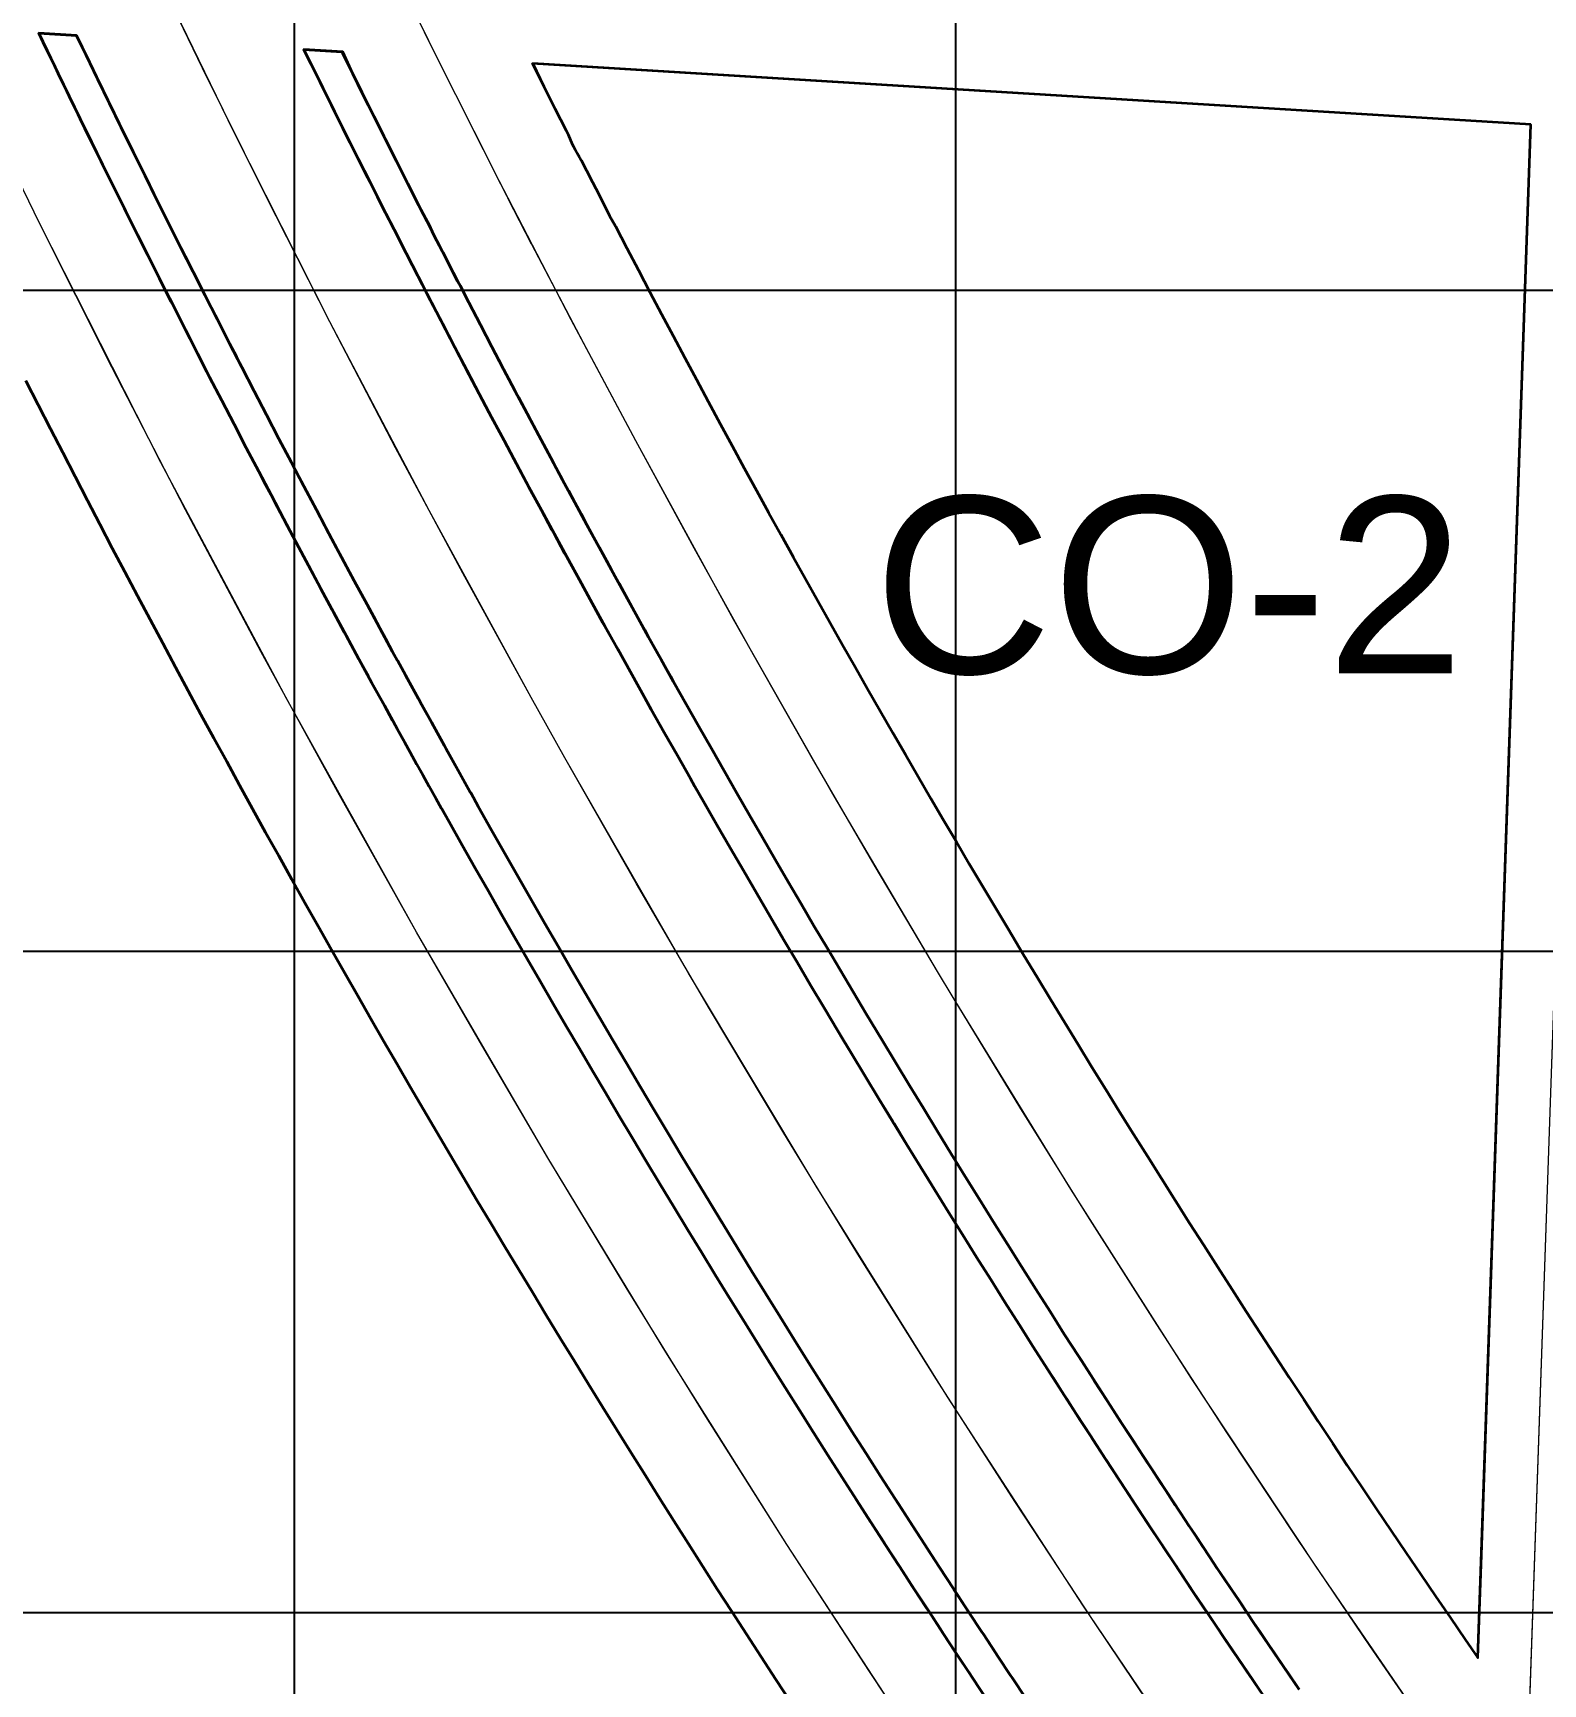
# Model space of a CAD drawing. Header units: millimetres. Extents: x 464536 to 476893, y 870501 to 881610.
# Drawn here: x 466760.4 to 466988.8, y 873789.2 to 874038.9 of the extents above; entities that cross this region are included whole.
import ezdxf
from ezdxf.enums import TextEntityAlignment as Align

# ---------------------------------------------------------------- set-up
doc = ezdxf.new("R2010")
doc.units = ezdxf.units.MM
for name, color, linetype, lineweight in [('Center_1', 7, 'Continuous', 5), ('Land Use Code', 7, 'Continuous', 35), ('Manufacturing and storage', 212, 'Continuous', 35), ('Proposed Road Net work', 7, 'Continuous', 35), ('Recreational _ Environmental', 84, 'Continuous', 35)]:
    doc.layers.add(name, color=color, linetype=linetype, lineweight=lineweight)
doc.layers.add('Commerce_ Business _ Trade', color=10, linetype='Continuous')
doc.layers.add('Grid1', color=7, linetype='Continuous')
doc.styles.add('Arial', font='arial.ttf')

msp = doc.modelspace()

# ---------------------------------------------------------------- linework, layer by layer
at = {"layer": 'Center_1'}
for points in [[(467213.29, 876847.42), (467164.39, 876437.35), (467099.12, 875890.03), (467030.62, 875056.76), (466902.41, 871342.26), (466900.53, 871287.74), (466899.66, 871262.46)], [(467005.8, 873627.89), (466982.33, 873657.58), (466962.08, 873684.11), (466942.26, 873710.97), (466925.75, 873734.04), (466912.52, 873753.02), (466893.26, 873781.49), (466874.46, 873810.28), (466856.15, 873839.37), (466838.32, 873868.76), (466818.44, 873902.89), (466798.75, 873938.24), (466779.74, 873973.96), (466761.44, 874010.05), (466750.45, 874032.58), (466739.74, 874055.23)], [(467043.6, 873632.93), (467023.37, 873657.95), (467003.53, 873683.29), (466984.1, 873708.93), (466961.92, 873739.25), (466940.3, 873769.98), (466919.25, 873801.09), (466898.78, 873832.59), (466878.88, 873864.45), (466859.57, 873896.68), (466840.86, 873929.26), (466835.76, 873938.38), (466820.33, 873966.67), (466805.34, 873995.21), (466790.81, 874023.97), (466776.73, 874052.97)], [(466813.9, 874050.69), (466821.52, 874035.19), (466829.92, 874018.51), (466830.25, 874017.87), (466835.85, 874006.95), (466832.24, 874013.97), (466841.79, 873995.56), (466851.54, 873977.25), (466866.35, 873950.25), (466881.57, 873923.49), (466897.19, 873896.96), (466899.55, 873893.03), (466917.35, 873864.04), (466935.64, 873835.36), (466954.4, 873807), (466973.64, 873778.95), (466976.3, 873775.15), (466978.28, 873772.33), (466985.92, 873761.57), (466993.56, 873750.95)]]:
    msp.add_lwpolyline(points, dxfattribs=at)
for points in [[(466982.33, 873657.58, 0), (466968.78, 873675.23, 0), (466955.42, 873693.03, 0), (466942.26, 873710.97, 0), (466933.96, 873722.47, 0), (466925.75, 873734.04, 0), (466912.52, 873753.02, 0), (466899.63, 873771.97, 0), (466886.94, 873791.05, 0), (466874.46, 873810.28, 0), (466862.2, 873829.64, 0), (466850.15, 873849.14, 0), (466838.32, 873868.76, 0), (466828.3, 873885.78, 0), (466818.44, 873902.89, 0), (466806.54, 873924.05, 0), (466794.89, 873945.35, 0), (466783.49, 873966.79, 0), (466772.34, 873988.36, 0), (466761.44, 874010.05, 0), (466750.45, 874032.58, 0), (466739.74, 874055.23, 0)], [(466984.1, 873708.93, 0), (466971.1, 873726.57, 0), (466958.28, 873744.35, 0), (466945.66, 873762.26, 0), (466933.22, 873780.31, 0), (466920.99, 873798.48, 0), (466908.94, 873816.79, 0), (466897.1, 873835.23, 0), (466885.45, 873853.79, 0), (466874, 873872.48, 0), (466862.75, 873891.29, 0), (466851.7, 873910.21, 0), (466840.86, 873929.26, 0), (466835.76, 873938.38, 0), (466825.42, 873957.22, 0), (466815.28, 873976.16, 0), (466805.34, 873995.21, 0), (466795.6, 874014.36, 0), (466786.06, 874033.61, 0), (466776.73, 874052.97, 0)], [(466813.9, 874050.69, 0), (466816.42, 874045.51, 0), (466818.97, 874040.35, 0), (466821.52, 874035.19, 0), (466824.31, 874029.62, 0), (466827.11, 874024.06, 0), (466829.92, 874018.51, 0), (466830.25, 874017.87, 0), (466832.24, 874013.97, 0), (466832.25, 874013.95, 0)], [(466995.51, 874039.55, 0), (466985.92, 873761.57, 0)], [(466835.85, 874006.97, 0), (466832.25, 874013.95, 0)], [(466832.25, 874013.95, 0), (466833.52, 874011.49, 0), (466834.78, 874009.03, 0), (466835.85, 874006.97, 0)], [(466835.85, 874006.97, 0), (466835.85, 874006.95, 0), (466843.63, 873992.07, 0), (466851.54, 873977.25, 0), (466860.37, 873961.02, 0), (466869.36, 873944.88, 0), (466878.49, 873928.82, 0), (466887.77, 873912.85, 0), (466897.19, 873896.96, 0), (466899.55, 873893.03, 0), (466909.66, 873876.43, 0), (466919.93, 873859.93, 0), (466930.36, 873843.53, 0), (466940.95, 873827.23, 0), (466951.69, 873811.03, 0), (466962.59, 873794.94, 0), (466973.64, 873778.95, 0), (466976.3, 873775.15, 0), (466978.28, 873772.33, 0), (466985.92, 873761.57, 0)]]:
    msp.add_polyline3d(points, dxfattribs=at)
at = {"layer": 'Commerce_ Business _ Trade'}
msp.add_lwpolyline([(466979.54, 873808.69), (466979, 873793.13), (466977.09, 873795.91), (466974.83, 873799.18), (466972.58, 873802.46), (466970.34, 873805.75), (466968.11, 873809.04), (466965.88, 873812.33), (466963.66, 873815.63), (466961.44, 873818.93), (466959.23, 873822.24), (466957.03, 873825.55), (466954.83, 873828.87), (466952.65, 873832.19), (466950.46, 873835.51), (466948.29, 873838.84), (466946.12, 873842.17), (466943.96, 873845.51), (466941.8, 873848.85), (466939.65, 873852.2), (466937.51, 873855.55), (466935.37, 873858.9), (466933.24, 873862.26), (466931.12, 873865.62), (466929, 873868.99), (466926.89, 873872.36), (466924.79, 873875.74), (466922.7, 873879.12), (466920.61, 873882.5), (466918.52, 873885.89), (466916.45, 873889.28), (466914.38, 873892.68), (466912.32, 873896.08), (466910.26, 873899.48), (466907.92, 873903.38), (466905.95, 873906.67), (466904, 873909.95), (466902.04, 873913.24), (466900.1, 873916.54), (466898.16, 873919.83), (466896.23, 873923.14), (466894.31, 873926.44), (466892.39, 873929.75), (466890.47, 873933.06), (466888.57, 873936.38), (466886.67, 873939.7), (466884.77, 873943.02), (466882.89, 873946.35), (466881, 873949.68), (466879.13, 873953.01), (466877.26, 873956.35), (466875.4, 873959.69), (466873.54, 873963.03), (466871.69, 873966.38), (466869.85, 873969.73), (466868.01, 873973.09), (466866.18, 873976.45), (466864.36, 873979.81), (466862.54, 873983.18), (466860.77, 873986.48), (466859, 873989.78), (466857.24, 873993.09), (466855.48, 873996.4), (466853.73, 873999.72), (466851.99, 874003.03), (466850.25, 874006.36), (466848.52, 874009.68), (466847.65, 874011.25), (466846.96, 874012.68), (466846.96, 874012.69), (466846.8, 874013.01), (466845.56, 874015.41), (466845.08, 874016.34), (466844.16, 874018.12), (466843.36, 874019.69), (466843.07, 874020.23), (466842.73, 874020.8), (466841.38, 874023.56), (466841.06, 874024.18), (466839.38, 874027.49), (466837.7, 874030.8), (466836.04, 874034.12), (466835.94, 874034.31), (466987.01, 874025.05)], close=True, dxfattribs=at)
at = {"layer": 'Grid1'}
for p, q in [((466800, 870600), (466800, 881600)), ((466900, 870600), (466900, 881600)), ((464700, 874000), (472600, 874000)), ((464700, 873900), (472600, 873900)), ((464700, 873800), (472600, 873800))]:
    msp.add_line(p, q, dxfattribs=at)
at = {"layer": 'Manufacturing and storage'}
msp.add_lwpolyline([(466759.35, 873986.31), (466761.2, 873982.68), (466763.05, 873979.05), (466764.91, 873975.43), (466766.78, 873971.81), (466768.65, 873968.2), (466770.53, 873964.59), (466772.42, 873960.98), (466774.31, 873957.38), (466776.21, 873953.78), (466778.12, 873950.18), (466780.04, 873946.59), (466781.96, 873943), (466783.89, 873939.42), (466785.82, 873935.84), (466787.77, 873932.26), (466789.72, 873928.69), (466791.68, 873925.12), (466793.64, 873921.55), (466795.61, 873917.99), (466797.59, 873914.43), (466799.57, 873910.88), (466801.56, 873907.33), (466803.56, 873903.78), (466805.57, 873900.24), (466807.58, 873896.7), (466809.55, 873893.25), (466811.53, 873889.8), (466813.51, 873886.36), (466815.5, 873882.92), (466817.5, 873879.49), (466819.5, 873876.05), (466821.51, 873872.63), (466823.53, 873869.2), (466825.55, 873865.78), (466827.58, 873862.37), (466829.67, 873858.87), (466831.76, 873855.38), (466833.86, 873851.9), (466835.96, 873848.42), (466838.07, 873844.94), (466840.19, 873841.47), (466842.32, 873838), (466844.45, 873834.53), (466846.59, 873831.07), (466848.73, 873827.61), (466850.89, 873824.16), (466853.05, 873820.71), (466855.21, 873817.27), (466857.38, 873813.83), (466859.56, 873810.39), (466861.75, 873806.96), (466863.94, 873803.53), (466866.14, 873800.11), (466868.35, 873796.69), (466870.56, 873793.28), (466872.78, 873789.87), (466875, 873786.46)], dxfattribs=at)
at = {"layer": 'Proposed Road Net work'}
for points in [[(466910.95, 873786.5, 0), (466908.69, 873789.89, 0), (466906.43, 873793.29, 0), (466904.18, 873796.69, 0), (466901.94, 873800.09, 0), (466899.71, 873803.5, 0), (466897.48, 873806.91, 0), (466895.26, 873810.33, 0), (466893.04, 873813.75, 0), (466890.84, 873817.17, 0), (466888.63, 873820.6, 0), (466886.44, 873824.04, 0), (466884.25, 873827.48, 0), (466882.07, 873830.92, 0), (466879.9, 873834.37, 0), (466877.73, 873837.82, 0), (466875.57, 873841.27, 0), (466873.42, 873844.73, 0), (466871.27, 873848.2, 0), (466869.13, 873851.67, 0), (466867, 873855.14, 0), (466864.87, 873858.62, 0), (466862.75, 873862.09, 0), (466860.64, 873865.58, 0), (466858.53, 873869.07, 0), (466856.44, 873872.56, 0), (466854.34, 873876.06, 0), (466852.26, 873879.56, 0), (466850.18, 873883.07, 0), (466848.11, 873886.58, 0), (466846.05, 873890.09, 0), (466843.99, 873893.61, 0), (466841.94, 873897.13, 0), (466839.9, 873900.66, 0), (466837.86, 873904.19, 0), (466835.83, 873907.73, 0), (466833.81, 873911.26, 0), (466831.79, 873914.81, 0), (466829.79, 873918.35, 0), (466827.78, 873921.91, 0), (466822.65, 873931.08, 0), (466820.68, 873934.64, 0), (466818.72, 873938.2, 0), (466816.77, 873941.75, 0), (466814.82, 873945.31, 0), (466812.88, 873948.88, 0), (466810.95, 873952.45, 0), (466809.02, 873956.02, 0), (466807.1, 873959.6, 0), (466805.19, 873963.18, 0), (466803.29, 873966.76, 0), (466801.39, 873970.35, 0), (466799.5, 873973.94, 0), (466797.62, 873977.53, 0), (466795.74, 873981.13, 0), (466793.87, 873984.73, 0), (466792.01, 873988.34, 0), (466790.15, 873991.95, 0), (466788.31, 873995.56, 0), (466786.46, 873999.18, 0), (466784.63, 874002.8, 0), (466782.8, 874006.42, 0), (466780.98, 874010.05, 0), (466779.17, 874013.68, 0), (466777.37, 874017.32, 0), (466775.57, 874020.95, 0), (466773.78, 874024.6, 0), (466772, 874028.24, 0), (466770.22, 874031.89, 0), (466768.45, 874035.54, 0), (466767.01, 874038.53, 0), (466761.29, 874038.88, 0), (466762.55, 874036.26, 0), (466764.22, 874032.81, 0), (466765.89, 874029.36, 0), (466767.57, 874025.91, 0), (466769.25, 874022.47, 0), (466770.94, 874019.03, 0), (466772.64, 874015.6, 0), (466774.43, 874011.99, 0), (466776.22, 874008.39, 0), (466778.02, 874004.8, 0), (466779.83, 874001.21, 0), (466781.65, 873997.62, 0), (466783.47, 873994.03, 0), (466785.3, 873990.45, 0), (466787.14, 873986.87, 0), (466788.98, 873983.3, 0), (466790.83, 873979.73, 0), (466792.69, 873976.16, 0), (466794.56, 873972.59, 0), (466796.43, 873969.03, 0), (466798.31, 873965.48, 0), (466800.19, 873961.92, 0), (466802.09, 873958.37, 0), (466803.98, 873954.83, 0), (466805.89, 873951.29, 0), (466807.8, 873947.75, 0), (466809.72, 873944.21, 0), (466811.65, 873940.68, 0), (466813.59, 873937.16, 0), (466815.53, 873933.63, 0), (466817.47, 873930.11, 0), (466819.43, 873926.6, 0), (466821.39, 873923.09, 0), (466823.36, 873919.58, 0), (466825.33, 873916.07, 0), (466827.31, 873912.57, 0), (466829.3, 873909.08, 0), (466831.25, 873905.67, 0), (466833.2, 873902.26, 0), (466835.16, 873898.86, 0), (466837.13, 873895.46, 0), (466839.1, 873892.07, 0), (466841.08, 873888.68, 0), (466843.07, 873885.29, 0), (466845.06, 873881.91, 0), (466847.06, 873878.53, 0), (466849.06, 873875.16, 0), (466851.12, 873871.71, 0), (466853.19, 873868.26, 0), (466855.26, 873864.81, 0), (466857.34, 873861.37, 0), (466859.43, 873857.94, 0), (466861.52, 873854.51, 0), (466863.62, 873851.08, 0), (466865.73, 873847.65, 0), (466867.84, 873844.23, 0), (466869.96, 873840.82, 0), (466872.09, 873837.41, 0), (466874.22, 873834, 0), (466876.36, 873830.6, 0), (466878.51, 873827.2, 0), (466880.66, 873823.8, 0), (466882.82, 873820.41, 0), (466884.99, 873817.02, 0), (466887.16, 873813.64, 0), (466889.34, 873810.26, 0), (466891.53, 873806.89, 0), (466893.72, 873803.52, 0), (466895.92, 873800.16, 0), (466898.12, 873796.79, 0), (466900.34, 873793.44, 0), (466902.55, 873790.09, 0), (466904.78, 873786.74, 0)], [(466910.95, 873786.5, 0), (466908.69, 873789.89, 0), (466906.43, 873793.29, 0), (466904.18, 873796.69, 0), (466901.94, 873800.09, 0), (466899.71, 873803.5, 0), (466897.48, 873806.91, 0), (466895.26, 873810.33, 0), (466893.04, 873813.75, 0), (466890.84, 873817.17, 0), (466888.63, 873820.6, 0), (466886.44, 873824.04, 0), (466884.25, 873827.48, 0), (466882.07, 873830.92, 0), (466879.9, 873834.37, 0), (466877.73, 873837.82, 0), (466875.57, 873841.27, 0), (466873.42, 873844.73, 0), (466871.27, 873848.2, 0), (466869.13, 873851.67, 0), (466867, 873855.14, 0), (466864.87, 873858.62, 0), (466862.75, 873862.09, 0), (466860.64, 873865.58, 0), (466858.53, 873869.07, 0), (466856.44, 873872.56, 0), (466854.34, 873876.06, 0), (466852.26, 873879.56, 0), (466850.18, 873883.07, 0), (466848.11, 873886.58, 0), (466846.05, 873890.09, 0), (466843.99, 873893.61, 0), (466841.94, 873897.13, 0), (466839.9, 873900.66, 0), (466837.86, 873904.19, 0), (466835.83, 873907.73, 0), (466833.81, 873911.26, 0), (466831.79, 873914.81, 0), (466829.79, 873918.35, 0), (466827.78, 873921.91, 0), (466822.65, 873931.08, 0), (466820.68, 873934.64, 0), (466818.72, 873938.2, 0), (466816.77, 873941.75, 0), (466814.82, 873945.31, 0), (466812.88, 873948.88, 0), (466810.95, 873952.45, 0), (466809.02, 873956.02, 0), (466807.1, 873959.6, 0), (466805.19, 873963.18, 0), (466803.29, 873966.76, 0), (466801.39, 873970.35, 0), (466799.5, 873973.94, 0), (466797.62, 873977.53, 0), (466795.74, 873981.13, 0), (466793.87, 873984.73, 0), (466792.01, 873988.34, 0), (466790.15, 873991.95, 0), (466788.31, 873995.56, 0), (466786.46, 873999.18, 0), (466784.63, 874002.8, 0), (466782.8, 874006.42, 0), (466780.98, 874010.05, 0), (466779.17, 874013.68, 0), (466777.37, 874017.32, 0), (466775.57, 874020.95, 0), (466773.78, 874024.6, 0), (466772, 874028.24, 0), (466770.22, 874031.89, 0), (466768.45, 874035.54, 0), (466767.01, 874038.53, 0), (466761.29, 874038.88, 0), (466762.55, 874036.26, 0), (466764.22, 874032.81, 0), (466765.89, 874029.36, 0), (466767.57, 874025.91, 0), (466769.25, 874022.47, 0), (466770.94, 874019.03, 0), (466772.64, 874015.6, 0), (466774.43, 874011.99, 0), (466776.22, 874008.39, 0), (466778.02, 874004.8, 0), (466779.83, 874001.21, 0), (466781.65, 873997.62, 0), (466783.47, 873994.03, 0), (466785.3, 873990.45, 0), (466787.14, 873986.87, 0), (466788.98, 873983.3, 0), (466790.83, 873979.73, 0), (466792.69, 873976.16, 0), (466794.56, 873972.59, 0), (466796.43, 873969.03, 0), (466798.31, 873965.48, 0), (466800.19, 873961.92, 0), (466802.09, 873958.37, 0), (466803.98, 873954.83, 0), (466805.89, 873951.29, 0), (466807.8, 873947.75, 0), (466809.72, 873944.21, 0), (466811.65, 873940.68, 0), (466813.59, 873937.16, 0), (466815.53, 873933.63, 0), (466817.47, 873930.11, 0), (466819.43, 873926.6, 0), (466821.39, 873923.09, 0), (466823.36, 873919.58, 0), (466825.33, 873916.07, 0), (466827.31, 873912.57, 0), (466829.3, 873909.08, 0), (466831.25, 873905.67, 0), (466833.2, 873902.26, 0), (466835.16, 873898.86, 0), (466837.13, 873895.46, 0), (466839.1, 873892.07, 0), (466841.08, 873888.68, 0), (466843.07, 873885.29, 0), (466845.06, 873881.91, 0), (466847.06, 873878.53, 0), (466849.06, 873875.16, 0), (466851.12, 873871.71, 0), (466853.19, 873868.26, 0), (466855.26, 873864.81, 0), (466857.34, 873861.37, 0), (466859.43, 873857.94, 0), (466861.52, 873854.51, 0), (466863.62, 873851.08, 0), (466865.73, 873847.65, 0), (466867.84, 873844.23, 0), (466869.96, 873840.82, 0), (466872.09, 873837.41, 0), (466874.22, 873834, 0), (466876.36, 873830.6, 0), (466878.51, 873827.2, 0), (466880.66, 873823.8, 0), (466882.82, 873820.41, 0), (466884.99, 873817.02, 0), (466887.16, 873813.64, 0), (466889.34, 873810.26, 0), (466891.53, 873806.89, 0), (466893.72, 873803.52, 0), (466895.92, 873800.16, 0), (466898.12, 873796.79, 0), (466900.34, 873793.44, 0), (466902.55, 873790.09, 0), (466904.78, 873786.74, 0)], [(466951.95, 873788.35, 0), (466949.68, 873791.68, 0), (466947.41, 873795.01, 0), (466945.16, 873798.34, 0), (466942.91, 873801.68, 0), (466940.67, 873805.03, 0), (466938.43, 873808.37, 0), (466936.2, 873811.73, 0), (466933.98, 873815.08, 0), (466931.76, 873818.44, 0), (466929.55, 873821.81, 0), (466927.35, 873825.18, 0), (466925.15, 873828.56, 0), (466922.96, 873831.93, 0), (466920.78, 873835.32, 0), (466918.6, 873838.71, 0), (466916.43, 873842.1, 0), (466914.27, 873845.49, 0), (466912.11, 873848.89, 0), (466909.97, 873852.3, 0), (466907.82, 873855.71, 0), (466905.69, 873859.12, 0), (466903.56, 873862.54, 0), (466901.44, 873865.96, 0), (466899.32, 873869.39, 0), (466897.21, 873872.82, 0), (466895.11, 873876.25, 0), (466893.02, 873879.69, 0), (466890.93, 873883.13, 0), (466888.85, 873886.58, 0), (466886.47, 873890.53, 0), (466884.48, 873893.86, 0), (466882.5, 873897.18, 0), (466880.53, 873900.51, 0), (466878.56, 873903.85, 0), (466876.6, 873907.19, 0), (466874.64, 873910.53, 0), (466872.69, 873913.88, 0), (466870.75, 873917.23, 0), (466868.81, 873920.58, 0), (466866.88, 873923.94, 0), (466864.96, 873927.3, 0), (466863.04, 873930.66, 0), (466861.13, 873934.03, 0), (466859.22, 873937.4, 0), (466857.33, 873940.78, 0), (466855.43, 873944.16, 0), (466853.55, 873947.54, 0), (466851.67, 873950.93, 0), (466849.8, 873954.32, 0), (466847.93, 873957.71, 0), (466846.07, 873961.11, 0), (466844.22, 873964.51, 0), (466842.37, 873967.91, 0), (466840.53, 873971.32, 0), (466838.74, 873974.66, 0), (466836.95, 873978.01, 0), (466835.16, 873981.36, 0), (466833.38, 873984.71, 0), (466831.61, 873988.07, 0), (466829.85, 873991.43, 0), (466828.09, 873994.79, 0), (466826.34, 873998.15, 0), (466825.02, 874000.7, 0), (466824.66, 874001.39, 0), (466823.34, 874003.95, 0), (466822.85, 874004.89, 0), (466821.93, 874006.7, 0), (466821.12, 874008.25, 0), (466820.51, 874009.53, 0), (466819.11, 874012.19, 0), (466818.78, 874012.84, 0), (466817.08, 874016.19, 0), (466815.39, 874019.54, 0), (466813.7, 874022.9, 0), (466812.01, 874026.26, 0), (466810.33, 874029.62, 0), (466808.79, 874032.74, 0), (466807.27, 874036.06, 0), (466801.39, 874036.43, 0), (466802.48, 874034.22, 0), (466804.25, 874030.63, 0), (466806.03, 874027.05, 0), (466807.81, 874023.47, 0), (466809.61, 874019.9, 0), (466811.41, 874016.33, 0), (466813.21, 874012.76, 0), (466815.03, 874009.19, 0), (466816.85, 874005.63, 0), (466818.68, 874002.08, 0), (466820.51, 873998.52, 0), (466822.35, 873994.97, 0), (466824.2, 873991.43, 0), (466826.06, 873987.89, 0), (466827.92, 873984.35, 0), (466829.79, 873980.81, 0), (466831.67, 873977.28, 0), (466833.55, 873973.75, 0), (466835.44, 873970.23, 0), (466837.34, 873966.71, 0), (466839.25, 873963.19, 0), (466841.16, 873959.68, 0), (466843.07, 873956.17, 0), (466845, 873952.66, 0), (466846.93, 873949.16, 0), (466848.87, 873945.68, 0), (466853.94, 873936.6, 0), (466855.91, 873933.11, 0), (466857.89, 873929.61, 0), (466859.87, 873926.12, 0), (466861.86, 873922.64, 0), (466863.86, 873919.15, 0), (466865.87, 873915.67, 0), (466867.88, 873912.2, 0), (466869.9, 873908.73, 0), (466871.93, 873905.26, 0), (466873.96, 873901.8, 0), (466876.01, 873898.34, 0), (466878.05, 873894.88, 0), (466880.11, 873891.43, 0), (466882.17, 873887.99, 0), (466884.24, 873884.54, 0), (466886.31, 873881.11, 0), (466888.39, 873877.68, 0), (466890.49, 873874.23, 0), (466892.58, 873870.81, 0), (466894.68, 873867.39, 0), (466896.79, 873863.97, 0), (466898.9, 873860.56, 0), (466901.02, 873857.15, 0), (466903.15, 873853.74, 0), (466905.29, 873850.34, 0), (466907.43, 873846.95, 0), (466909.58, 873843.55, 0), (466911.74, 873840.16, 0), (466913.9, 873836.78, 0), (466916.07, 873833.4, 0), (466918.24, 873830.02, 0), (466920.43, 873826.65, 0), (466922.61, 873823.29, 0), (466924.81, 873819.92, 0), (466927.01, 873816.57, 0), (466929.22, 873813.21, 0), (466931.44, 873809.86, 0), (466933.66, 873806.52, 0), (466935.89, 873803.18, 0), (466938.12, 873799.84, 0), (466940.37, 873796.51, 0), (466942.61, 873793.18, 0), (466944.87, 873789.86, 0), (466947.13, 873786.54, 0)], [(466951.95, 873788.35, 0), (466949.68, 873791.68, 0), (466947.41, 873795.01, 0), (466945.16, 873798.34, 0), (466942.91, 873801.68, 0), (466940.67, 873805.03, 0), (466938.43, 873808.37, 0), (466936.2, 873811.73, 0), (466933.98, 873815.08, 0), (466931.76, 873818.44, 0), (466929.55, 873821.81, 0), (466927.35, 873825.18, 0), (466925.15, 873828.56, 0), (466922.96, 873831.93, 0), (466920.78, 873835.32, 0), (466918.6, 873838.71, 0), (466916.43, 873842.1, 0), (466914.27, 873845.49, 0), (466912.11, 873848.89, 0), (466909.97, 873852.3, 0), (466907.82, 873855.71, 0), (466905.69, 873859.12, 0), (466903.56, 873862.54, 0), (466901.44, 873865.96, 0), (466899.32, 873869.39, 0), (466897.21, 873872.82, 0), (466895.11, 873876.25, 0), (466893.02, 873879.69, 0), (466890.93, 873883.13, 0), (466888.85, 873886.58, 0), (466886.47, 873890.53, 0), (466884.48, 873893.86, 0), (466882.5, 873897.18, 0), (466880.53, 873900.51, 0), (466878.56, 873903.85, 0), (466876.6, 873907.19, 0), (466874.64, 873910.53, 0), (466872.69, 873913.88, 0), (466870.75, 873917.23, 0), (466868.81, 873920.58, 0), (466866.88, 873923.94, 0), (466864.96, 873927.3, 0), (466863.04, 873930.66, 0), (466861.13, 873934.03, 0), (466859.22, 873937.4, 0), (466857.33, 873940.78, 0), (466855.43, 873944.16, 0), (466853.55, 873947.54, 0), (466851.67, 873950.93, 0), (466849.8, 873954.32, 0), (466847.93, 873957.71, 0), (466846.07, 873961.11, 0), (466844.22, 873964.51, 0), (466842.37, 873967.91, 0), (466840.53, 873971.32, 0), (466838.74, 873974.66, 0), (466836.95, 873978.01, 0), (466835.16, 873981.36, 0), (466833.38, 873984.71, 0), (466831.61, 873988.07, 0), (466829.85, 873991.43, 0), (466828.09, 873994.79, 0), (466826.34, 873998.15, 0), (466825.02, 874000.7, 0), (466824.66, 874001.39, 0), (466823.34, 874003.95, 0), (466822.85, 874004.89, 0), (466821.93, 874006.7, 0), (466821.12, 874008.25, 0), (466820.51, 874009.53, 0), (466819.11, 874012.19, 0), (466818.78, 874012.84, 0), (466817.08, 874016.19, 0), (466815.39, 874019.54, 0), (466813.7, 874022.9, 0), (466812.01, 874026.26, 0), (466810.33, 874029.62, 0), (466808.79, 874032.74, 0), (466807.27, 874036.06, 0), (466801.39, 874036.43, 0), (466802.48, 874034.22, 0), (466804.25, 874030.63, 0), (466806.03, 874027.05, 0), (466807.81, 874023.47, 0), (466809.61, 874019.9, 0), (466811.41, 874016.33, 0), (466813.21, 874012.76, 0), (466815.03, 874009.19, 0), (466816.85, 874005.63, 0), (466818.68, 874002.08, 0), (466820.51, 873998.52, 0), (466822.35, 873994.97, 0), (466824.2, 873991.43, 0), (466826.06, 873987.89, 0), (466827.92, 873984.35, 0), (466829.79, 873980.81, 0), (466831.67, 873977.28, 0), (466833.55, 873973.75, 0), (466835.44, 873970.23, 0), (466837.34, 873966.71, 0), (466839.25, 873963.19, 0), (466841.16, 873959.68, 0), (466843.07, 873956.17, 0), (466845, 873952.66, 0), (466846.93, 873949.16, 0), (466848.87, 873945.68, 0), (466853.94, 873936.6, 0), (466855.91, 873933.11, 0), (466857.89, 873929.61, 0), (466859.87, 873926.12, 0), (466861.86, 873922.64, 0), (466863.86, 873919.15, 0), (466865.87, 873915.67, 0), (466867.88, 873912.2, 0), (466869.9, 873908.73, 0), (466871.93, 873905.26, 0), (466873.96, 873901.8, 0), (466876.01, 873898.34, 0), (466878.05, 873894.88, 0), (466880.11, 873891.43, 0), (466882.17, 873887.99, 0), (466884.24, 873884.54, 0), (466886.31, 873881.11, 0), (466888.39, 873877.68, 0), (466890.49, 873874.23, 0), (466892.58, 873870.81, 0), (466894.68, 873867.39, 0), (466896.79, 873863.97, 0), (466898.9, 873860.56, 0), (466901.02, 873857.15, 0), (466903.15, 873853.74, 0), (466905.29, 873850.34, 0), (466907.43, 873846.95, 0), (466909.58, 873843.55, 0), (466911.74, 873840.16, 0), (466913.9, 873836.78, 0), (466916.07, 873833.4, 0), (466918.24, 873830.02, 0), (466920.43, 873826.65, 0), (466922.61, 873823.29, 0), (466924.81, 873819.92, 0), (466927.01, 873816.57, 0), (466929.22, 873813.21, 0), (466931.44, 873809.86, 0), (466933.66, 873806.52, 0), (466935.89, 873803.18, 0), (466938.12, 873799.84, 0), (466940.37, 873796.51, 0), (466942.61, 873793.18, 0), (466944.87, 873789.86, 0), (466947.13, 873786.54, 0)], [(466875, 873786.46, 0), (466872.78, 873789.87, 0), (466870.56, 873793.28, 0), (466868.35, 873796.69, 0), (466866.14, 873800.11, 0), (466863.94, 873803.53, 0), (466861.75, 873806.96, 0), (466859.56, 873810.39, 0), (466857.38, 873813.83, 0), (466855.21, 873817.27, 0), (466853.05, 873820.71, 0), (466850.89, 873824.16, 0), (466848.73, 873827.61, 0), (466846.59, 873831.07, 0), (466844.45, 873834.53, 0), (466842.32, 873838, 0), (466840.19, 873841.47, 0), (466838.07, 873844.94, 0), (466835.96, 873848.42, 0), (466833.86, 873851.9, 0), (466831.76, 873855.38, 0), (466829.67, 873858.87, 0), (466827.58, 873862.37, 0), (466825.55, 873865.78, 0), (466823.53, 873869.2, 0), (466821.51, 873872.63, 0), (466819.5, 873876.05, 0), (466817.5, 873879.49, 0), (466815.5, 873882.92, 0), (466813.51, 873886.36, 0), (466811.53, 873889.8, 0), (466809.55, 873893.25, 0), (466807.58, 873896.7, 0), (466805.57, 873900.24, 0), (466803.56, 873903.78, 0), (466801.56, 873907.33, 0), (466799.57, 873910.88, 0), (466797.59, 873914.43, 0), (466795.61, 873917.99, 0), (466793.64, 873921.55, 0), (466791.68, 873925.12, 0), (466789.72, 873928.69, 0), (466787.77, 873932.26, 0), (466785.82, 873935.84, 0), (466783.89, 873939.42, 0), (466781.96, 873943, 0), (466780.04, 873946.59, 0), (466778.12, 873950.18, 0), (466776.21, 873953.78, 0), (466774.31, 873957.38, 0), (466772.42, 873960.98, 0), (466770.53, 873964.59, 0), (466768.65, 873968.2, 0), (466766.78, 873971.81, 0), (466764.91, 873975.43, 0), (466763.05, 873979.05, 0), (466761.2, 873982.68, 0), (466759.35, 873986.31, 0)], [(466875, 873786.46, 0), (466872.78, 873789.87, 0), (466870.56, 873793.28, 0), (466868.35, 873796.69, 0), (466866.14, 873800.11, 0), (466863.94, 873803.53, 0), (466861.75, 873806.96, 0), (466859.56, 873810.39, 0), (466857.38, 873813.83, 0), (466855.21, 873817.27, 0), (466853.05, 873820.71, 0), (466850.89, 873824.16, 0), (466848.73, 873827.61, 0), (466846.59, 873831.07, 0), (466844.45, 873834.53, 0), (466842.32, 873838, 0), (466840.19, 873841.47, 0), (466838.07, 873844.94, 0), (466835.96, 873848.42, 0), (466833.86, 873851.9, 0), (466831.76, 873855.38, 0), (466829.67, 873858.87, 0), (466827.58, 873862.37, 0), (466825.55, 873865.78, 0), (466823.53, 873869.2, 0), (466821.51, 873872.63, 0), (466819.5, 873876.05, 0), (466817.5, 873879.49, 0), (466815.5, 873882.92, 0), (466813.51, 873886.36, 0), (466811.53, 873889.8, 0), (466809.55, 873893.25, 0), (466807.58, 873896.7, 0), (466805.57, 873900.24, 0), (466803.56, 873903.78, 0), (466801.56, 873907.33, 0), (466799.57, 873910.88, 0), (466797.59, 873914.43, 0), (466795.61, 873917.99, 0), (466793.64, 873921.55, 0), (466791.68, 873925.12, 0), (466789.72, 873928.69, 0), (466787.77, 873932.26, 0), (466785.82, 873935.84, 0), (466783.89, 873939.42, 0), (466781.96, 873943, 0), (466780.04, 873946.59, 0), (466778.12, 873950.18, 0), (466776.21, 873953.78, 0), (466774.31, 873957.38, 0), (466772.42, 873960.98, 0), (466770.53, 873964.59, 0), (466768.65, 873968.2, 0), (466766.78, 873971.81, 0), (466764.91, 873975.43, 0), (466763.05, 873979.05, 0), (466761.2, 873982.68, 0), (466759.35, 873986.31, 0)]]:
    msp.add_polyline3d(points, dxfattribs=at)
msp.add_polyline3d([(466987.01, 874025.05, 0), (466836.05, 874034.3, 0), (466837.7, 874030.8, 0), (466839.38, 874027.49, 0), (466841.06, 874024.18, 0), (466841.38, 874023.56, 0), (466841.97, 874022.08, 0), (466843.36, 874019.69, 0), (466844.16, 874018.12, 0), (466845.08, 874016.34, 0), (466845.56, 874015.41, 0), (466846.88, 874012.84, 0), (466847.65, 874011.25, 0), (466848.52, 874009.68, 0), (466850.25, 874006.36, 0), (466851.99, 874003.03, 0), (466853.73, 873999.72, 0), (466855.48, 873996.4, 0), (466857.24, 873993.09, 0), (466859, 873989.78, 0), (466860.77, 873986.48, 0), (466862.54, 873983.18, 0), (466864.36, 873979.81, 0), (466866.18, 873976.45, 0), (466868.01, 873973.09, 0), (466869.85, 873969.73, 0), (466871.69, 873966.38, 0), (466873.54, 873963.03, 0), (466875.4, 873959.69, 0), (466877.26, 873956.35, 0), (466879.13, 873953.01, 0), (466881, 873949.68, 0), (466882.89, 873946.35, 0), (466884.77, 873943.02, 0), (466886.67, 873939.7, 0), (466888.57, 873936.38, 0), (466890.47, 873933.06, 0), (466892.39, 873929.75, 0), (466894.31, 873926.44, 0), (466896.23, 873923.14, 0), (466898.16, 873919.83, 0), (466900.1, 873916.54, 0), (466902.04, 873913.24, 0), (466904, 873909.95, 0), (466905.95, 873906.67, 0), (466907.92, 873903.38, 0), (466910.26, 873899.48, 0), (466912.32, 873896.08, 0), (466914.38, 873892.68, 0), (466916.45, 873889.28, 0), (466918.52, 873885.89, 0), (466920.61, 873882.5, 0), (466922.7, 873879.12, 0), (466924.79, 873875.74, 0), (466926.89, 873872.36, 0), (466929, 873868.99, 0), (466931.12, 873865.62, 0), (466933.24, 873862.26, 0), (466935.37, 873858.9, 0), (466937.51, 873855.55, 0), (466939.65, 873852.2, 0), (466941.8, 873848.85, 0), (466943.96, 873845.51, 0), (466946.12, 873842.17, 0), (466948.29, 873838.84, 0), (466950.46, 873835.51, 0), (466952.65, 873832.19, 0), (466954.83, 873828.87, 0), (466957.03, 873825.55, 0), (466959.23, 873822.24, 0), (466961.44, 873818.93, 0), (466963.66, 873815.63, 0), (466965.88, 873812.33, 0), (466968.11, 873809.04, 0), (466970.34, 873805.75, 0), (466972.58, 873802.46, 0), (466974.83, 873799.18, 0), (466977.09, 873795.91, 0), (466979, 873793.13, 0)], close=True, dxfattribs=at)
msp.add_polyline3d([(466987.01, 874025.05, 0), (466836.05, 874034.3, 0), (466837.7, 874030.8, 0), (466839.38, 874027.49, 0), (466841.06, 874024.18, 0), (466841.38, 874023.56, 0), (466841.97, 874022.08, 0), (466843.36, 874019.69, 0), (466844.16, 874018.12, 0), (466845.08, 874016.34, 0), (466845.56, 874015.41, 0), (466846.88, 874012.84, 0), (466847.65, 874011.25, 0), (466848.52, 874009.68, 0), (466850.25, 874006.36, 0), (466851.99, 874003.03, 0), (466853.73, 873999.72, 0), (466855.48, 873996.4, 0), (466857.24, 873993.09, 0), (466859, 873989.78, 0), (466860.77, 873986.48, 0), (466862.54, 873983.18, 0), (466864.36, 873979.81, 0), (466866.18, 873976.45, 0), (466868.01, 873973.09, 0), (466869.85, 873969.73, 0), (466871.69, 873966.38, 0), (466873.54, 873963.03, 0), (466875.4, 873959.69, 0), (466877.26, 873956.35, 0), (466879.13, 873953.01, 0), (466881, 873949.68, 0), (466882.89, 873946.35, 0), (466884.77, 873943.02, 0), (466886.67, 873939.7, 0), (466888.57, 873936.38, 0), (466890.47, 873933.06, 0), (466892.39, 873929.75, 0), (466894.31, 873926.44, 0), (466896.23, 873923.14, 0), (466898.16, 873919.83, 0), (466900.1, 873916.54, 0), (466902.04, 873913.24, 0), (466904, 873909.95, 0), (466905.95, 873906.67, 0), (466907.92, 873903.38, 0), (466910.26, 873899.48, 0), (466912.32, 873896.08, 0), (466914.38, 873892.68, 0), (466916.45, 873889.28, 0), (466918.52, 873885.89, 0), (466920.61, 873882.5, 0), (466922.7, 873879.12, 0), (466924.79, 873875.74, 0), (466926.89, 873872.36, 0), (466929, 873868.99, 0), (466931.12, 873865.62, 0), (466933.24, 873862.26, 0), (466935.37, 873858.9, 0), (466937.51, 873855.55, 0), (466939.65, 873852.2, 0), (466941.8, 873848.85, 0), (466943.96, 873845.51, 0), (466946.12, 873842.17, 0), (466948.29, 873838.84, 0), (466950.46, 873835.51, 0), (466952.65, 873832.19, 0), (466954.83, 873828.87, 0), (466957.03, 873825.55, 0), (466959.23, 873822.24, 0), (466961.44, 873818.93, 0), (466963.66, 873815.63, 0), (466965.88, 873812.33, 0), (466968.11, 873809.04, 0), (466970.34, 873805.75, 0), (466972.58, 873802.46, 0), (466974.83, 873799.18, 0), (466977.09, 873795.91, 0), (466979, 873793.13, 0)], close=True, dxfattribs=at)
at = {"layer": 'Recreational _ Environmental'}
for points in [[(466904.15, 873787.69), (466902.55, 873790.09), (466901.99, 873790.94), (466900.34, 873793.44), (466899.84, 873794.2), (466898.12, 873796.79), (466897.69, 873797.46), (466895.92, 873800.16), (466895.55, 873800.72), (466893.72, 873803.52), (466893.42, 873803.99), (466891.53, 873806.89), (466891.31, 873807.22), (466889.34, 873810.26), (466889.21, 873810.46), (466887.16, 873813.64), (466887.12, 873813.7), (466885.04, 873816.95), (466885, 873817.01), (466884.99, 873817.03), (466882.82, 873820.41), (466880.66, 873823.8), (466878.51, 873827.2), (466876.36, 873830.6), (466874.22, 873834), (466872.09, 873837.41), (466869.96, 873840.82), (466867.84, 873844.23), (466865.73, 873847.65), (466863.62, 873851.08), (466861.52, 873854.51), (466859.43, 873857.94), (466857.34, 873861.37), (466855.26, 873864.81), (466853.19, 873868.26), (466851.12, 873871.71), (466849.06, 873875.16), (466847.06, 873878.53), (466845.06, 873881.91), (466843.07, 873885.29), (466841.08, 873888.68), (466839.1, 873892.07), (466837.13, 873895.46), (466835.16, 873898.86), (466833.2, 873902.26), (466831.25, 873905.67), (466829.3, 873909.08), (466827.31, 873912.57), (466825.33, 873916.07), (466823.36, 873919.58), (466822.25, 873921.54), (466822.23, 873921.59), (466821.39, 873923.09), (466820.36, 873924.93), (466819.43, 873926.6), (466818.5, 873928.26), (466817.47, 873930.11), (466816.66, 873931.59), (466815.53, 873933.63), (466814.81, 873934.92), (466813.59, 873937.16), (466812.98, 873938.26), (466811.65, 873940.68), (466811.18, 873941.55), (466811.15, 873941.6), (466809.72, 873944.21), (466809.33, 873944.95), (466807.8, 873947.75), (466807.51, 873948.3), (466805.89, 873951.29), (466805.7, 873951.65), (466803.98, 873954.83), (466803.89, 873955), (466802.09, 873958.36), (466802.09, 873958.37), (466800.3, 873961.72), (466800.19, 873961.92), (466798.52, 873965.08), (466798.31, 873965.48), (466796.96, 873968.03), (466796.43, 873969.03), (466795.4, 873970.99), (466794.56, 873972.59), (466792.69, 873976.16), (466790.83, 873979.73), (466788.98, 873983.3), (466787.14, 873986.87), (466786.78, 873987.56), (466786.73, 873987.66), (466785.3, 873990.45), (466784.93, 873991.19), (466783.47, 873994.03), (466783.13, 873994.71), (466781.65, 873997.62), (466781.34, 873998.23), (466779.83, 874001.21), (466779.55, 874001.76), (466778.02, 874004.8), (466777.78, 874005.29), (466776.22, 874008.39), (466776.01, 874008.83), (466774.43, 874011.99), (466774.24, 874012.37), (466772.64, 874015.6), (466772.48, 874015.91), (466770.94, 874019.03), (466770.73, 874019.46), (466769.25, 874022.47), (466768.99, 874023.01), (466767.57, 874025.91), (466767.25, 874026.56), (466765.89, 874029.36), (466765.52, 874030.11), (466764.22, 874032.81), (466763.8, 874033.67), (466762.55, 874036.26), (466762.08, 874037.24), (466761.98, 874037.45), (466761.29, 874038.88), (466767.01, 874038.53), (466767.86, 874036.76), (466768.3, 874035.85), (466768.45, 874035.54), (466770.02, 874032.3), (466770.22, 874031.89), (466771.75, 874028.75), (466772, 874028.24), (466773.48, 874025.21), (466773.78, 874024.6), (466775.22, 874021.67), (466775.57, 874020.95), (466776.97, 874018.13), (466777.37, 874017.32), (466778.72, 874014.59), (466779.17, 874013.68), (466780.48, 874011.06), (466780.98, 874010.05), (466782.24, 874007.54), (466782.8, 874006.42), (466784.02, 874004.01), (466784.63, 874002.8), (466785.8, 874000.49), (466786.46, 873999.18), (466787.58, 873996.98), (466788.31, 873995.56), (466789.38, 873993.46), (466790.15, 873991.95), (466791.18, 873989.96), (466791.26, 873989.79), (466792.01, 873988.34), (466793.87, 873984.73), (466795.74, 873981.13), (466797.62, 873977.53), (466799.5, 873973.94), (466799.83, 873973.3), (466801.38, 873970.37), (466801.39, 873970.35), (466802.93, 873967.43), (466803.29, 873966.76), (466804.72, 873964.07), (466805.19, 873963.18), (466806.5, 873960.72), (466807.1, 873959.6), (466808.3, 873957.37), (466809.02, 873956.02), (466810.1, 873954.02), (466810.95, 873952.45), (466811.91, 873950.68), (466812.88, 873948.88), (466813.72, 873947.34), (466814.82, 873945.31), (466815.51, 873944.05), (466815.54, 873944), (466816.77, 873941.75), (466817.36, 873940.67), (466818.72, 873938.2), (466819.19, 873937.34), (466820.68, 873934.64), (466821.03, 873934.01), (466822.65, 873931.08), (466822.87, 873930.69), (466824.72, 873927.37), (466826.56, 873924.08), (466826.64, 873923.95), (466827.78, 873921.91), (466829.79, 873918.35), (466831.79, 873914.81), (466833.81, 873911.26), (466835.83, 873907.73), (466837.86, 873904.19), (466839.9, 873900.66), (466841.94, 873897.13), (466843.99, 873893.61), (466846.05, 873890.09), (466848.11, 873886.58), (466850.18, 873883.07), (466852.26, 873879.56), (466854.34, 873876.06), (466856.44, 873872.56), (466858.53, 873869.07), (466860.64, 873865.58), (466862.75, 873862.1), (466864.68, 873858.93), (466864.87, 873858.62), (466867, 873855.14), (466869.13, 873851.67), (466871.27, 873848.2), (466873.42, 873844.73), (466875.57, 873841.27), (466877.73, 873837.82), (466879.9, 873834.37), (466882.07, 873830.92), (466884.25, 873827.48), (466886.44, 873824.04), (466888.63, 873820.6), (466889.26, 873819.62), (466890.84, 873817.17), (466891.33, 873816.41), (466893.04, 873813.75), (466893.41, 873813.18), (466895.26, 873810.33), (466895.51, 873809.94), (466897.48, 873806.91), (466897.61, 873806.72), (466899.71, 873803.5), (466899.73, 873803.46), (466901.87, 873800.2), (466901.94, 873800.09), (466904.01, 873796.95), (466904.18, 873796.69), (466906.16, 873793.7), (466906.43, 873793.29), (466908.31, 873790.46), (466908.69, 873789.89), (466910.47, 873787.22)], [(466946.14, 873787.99), (466944.87, 873789.86), (466943.99, 873791.16), (466942.61, 873793.18), (466941.83, 873794.33), (466940.37, 873796.51), (466939.69, 873797.51), (466938.12, 873799.84), (466937.55, 873800.7), (466935.89, 873803.18), (466935.41, 873803.88), (466933.66, 873806.52), (466933.29, 873807.08), (466931.44, 873809.86), (466931.17, 873810.27), (466929.22, 873813.21), (466929.05, 873813.47), (466927.01, 873816.57), (466926.94, 873816.68), (466924.84, 873819.88), (466924.81, 873819.92), (466922.74, 873823.1), (466922.61, 873823.29), (466920.74, 873826.17), (466920.43, 873826.65), (466918.75, 873829.25), (466918.24, 873830.03), (466916.76, 873832.33), (466916.07, 873833.4), (466914.78, 873835.41), (466914.74, 873835.47), (466913.9, 873836.78), (466911.74, 873840.16), (466911.47, 873840.58), (466909.58, 873843.55), (466907.43, 873846.95), (466905.29, 873850.34), (466903.15, 873853.74), (466901.02, 873857.15), (466898.9, 873860.56), (466896.79, 873863.97), (466895.66, 873865.8), (466894.68, 873867.39), (466892.58, 873870.81), (466890.67, 873873.93), (466890.48, 873874.24), (466888.39, 873877.67), (466886.31, 873881.11), (466884.24, 873884.54), (466882.99, 873886.62), (466882.17, 873887.99), (466880.11, 873891.43), (466878.05, 873894.88), (466876.01, 873898.34), (466873.96, 873901.8), (466873.71, 873902.23), (466871.93, 873905.26), (466869.9, 873908.73), (466867.88, 873912.2), (466865.87, 873915.67), (466863.86, 873919.15), (466861.86, 873922.64), (466860.55, 873924.93), (466859.87, 873926.12), (466857.89, 873929.61), (466855.91, 873933.11), (466853.94, 873936.6), (466852.6, 873938.99), (466848.97, 873945.49), (466848.87, 873945.68), (466848.58, 873946.19), (466846.93, 873949.16), (466846.64, 873949.7), (466845, 873952.66), (466844.7, 873953.21), (466843.07, 873956.17), (466842.77, 873956.73), (466841.16, 873959.68), (466840.84, 873960.25), (466839.25, 873963.19), (466838.96, 873963.72), (466838.93, 873963.78), (466837.34, 873966.71), (466837.02, 873967.31), (466835.44, 873970.23), (466835.11, 873970.84), (466833.55, 873973.75), (466833.22, 873974.38), (466831.67, 873977.28), (466831.33, 873977.92), (466829.79, 873980.81), (466829.44, 873981.47), (466827.93, 873984.33), (466827.92, 873984.35), (466826.42, 873987.2), (466817.92, 874003.55), (466817.92, 874003.56), (466817.83, 874003.73), (466816.85, 874005.63), (466816.05, 874007.19), (466815.03, 874009.2), (466814.29, 874010.65), (466813.21, 874012.76), (466812.53, 874014.11), (466811.41, 874016.33), (466810.78, 874017.58), (466809.61, 874019.9), (466809.03, 874021.05), (466807.81, 874023.47), (466807.29, 874024.52), (466806.03, 874027.05), (466805.56, 874027.99), (466804.25, 874030.63), (466803.84, 874031.47), (466802.48, 874034.22), (466802.12, 874034.95), (466801.39, 874036.43), (466807.14, 874036.07), (466807.25, 874035.85), (466808.32, 874033.69), (466808.79, 874032.74), (466810.04, 874030.22), (466810.33, 874029.62), (466811.77, 874026.75), (466812.01, 874026.26), (466813.5, 874023.29), (466813.7, 874022.9), (466815.24, 874019.83), (466815.39, 874019.54), (466816.99, 874016.37), (466817.08, 874016.19), (466818.74, 874012.92), (466818.78, 874012.84), (466819.11, 874012.19), (466820.45, 874009.68), (466820.54, 874009.46), (466821.12, 874008.25), (466821.93, 874006.7), (466822.27, 874006.03), (466822.4, 874005.78), (466822.85, 874004.89), (466823.34, 874003.95), (466824.59, 874001.52), (466824.75, 874001.22), (466825.02, 874000.7), (466826.34, 873998.15), (466828.09, 873994.79), (466829.85, 873991.43), (466830.85, 873989.52), (466831.61, 873988.07), (466832.35, 873986.66), (466833.38, 873984.71), (466833.86, 873983.81), (466835.16, 873981.36), (466835.74, 873980.27), (466836.95, 873978.01), (466837.63, 873976.74), (466838.74, 873974.66), (466839.52, 873973.21), (466840.53, 873971.32), (466841.42, 873969.69), (466842.37, 873967.91), (466843.29, 873966.22), (466843.32, 873966.16), (466844.22, 873964.51), (466845.23, 873962.65), (466846.07, 873961.11), (466847.15, 873959.13), (466847.93, 873957.71), (466849.08, 873955.62), (466849.8, 873954.32), (466851.01, 873952.12), (466851.67, 873950.93), (466852.95, 873948.61), (466853.55, 873947.54), (466854.9, 873945.11), (466855.43, 873944.16), (466856.84, 873941.65), (466856.85, 873941.63), (466857.33, 873940.78), (466859.22, 873937.4), (466861.13, 873934.03), (466863.04, 873930.66), (466864.96, 873927.3), (466866.88, 873923.94), (466868.81, 873920.58), (466870.75, 873917.23), (466872.69, 873913.88), (466874.64, 873910.53), (466876.6, 873907.19), (466878.56, 873903.85), (466880.53, 873900.51), (466882.5, 873897.18), (466884.48, 873893.86), (466886.47, 873890.53), (466888.85, 873886.58), (466890.93, 873883.13), (466893.02, 873879.69), (466895.11, 873876.25), (466897.21, 873872.82), (466899.32, 873869.39), (466901.44, 873865.96), (466903.56, 873862.54), (466905.69, 873859.12), (466907.82, 873855.71), (466909.97, 873852.3), (466912.11, 873848.89), (466914.27, 873845.49), (466916.43, 873842.1), (466918.6, 873838.71), (466919.01, 873838.08), (466920.78, 873835.32), (466920.96, 873835.03), (466922.95, 873831.96), (466922.96, 873831.93), (466924.93, 873828.89), (466925.15, 873828.56), (466926.93, 873825.83), (466927.35, 873825.18), (466929.02, 873822.62), (466929.55, 873821.81), (466931.12, 873819.42), (466931.76, 873818.45), (466933.22, 873816.23), (466933.98, 873815.08), (466935.33, 873813.03), (466936.2, 873811.73), (466937.45, 873809.85), (466938.43, 873808.37), (466939.57, 873806.66), (466940.67, 873805.03), (466941.7, 873803.48), (466942.91, 873801.68), (466943.84, 873800.31), (466945.16, 873798.34), (466945.98, 873797.13), (466947.41, 873795.01), (466948.12, 873793.97), (466949.68, 873791.68), (466950.27, 873790.8), (466951.95, 873788.35)]]:
    msp.add_lwpolyline(points, dxfattribs=at)

# ---------------------------------------------------------------- texts
at = {"layer": 'Land Use Code', "color": 7, "true_color": 0xffffff, "style": 'Arial'}
msp.add_text('CO-2', height=26.761, dxfattribs=at).set_placement((466932.24, 873934), align=Align.BOTTOM_CENTER)

doc.saveas('drawing.dxf')
